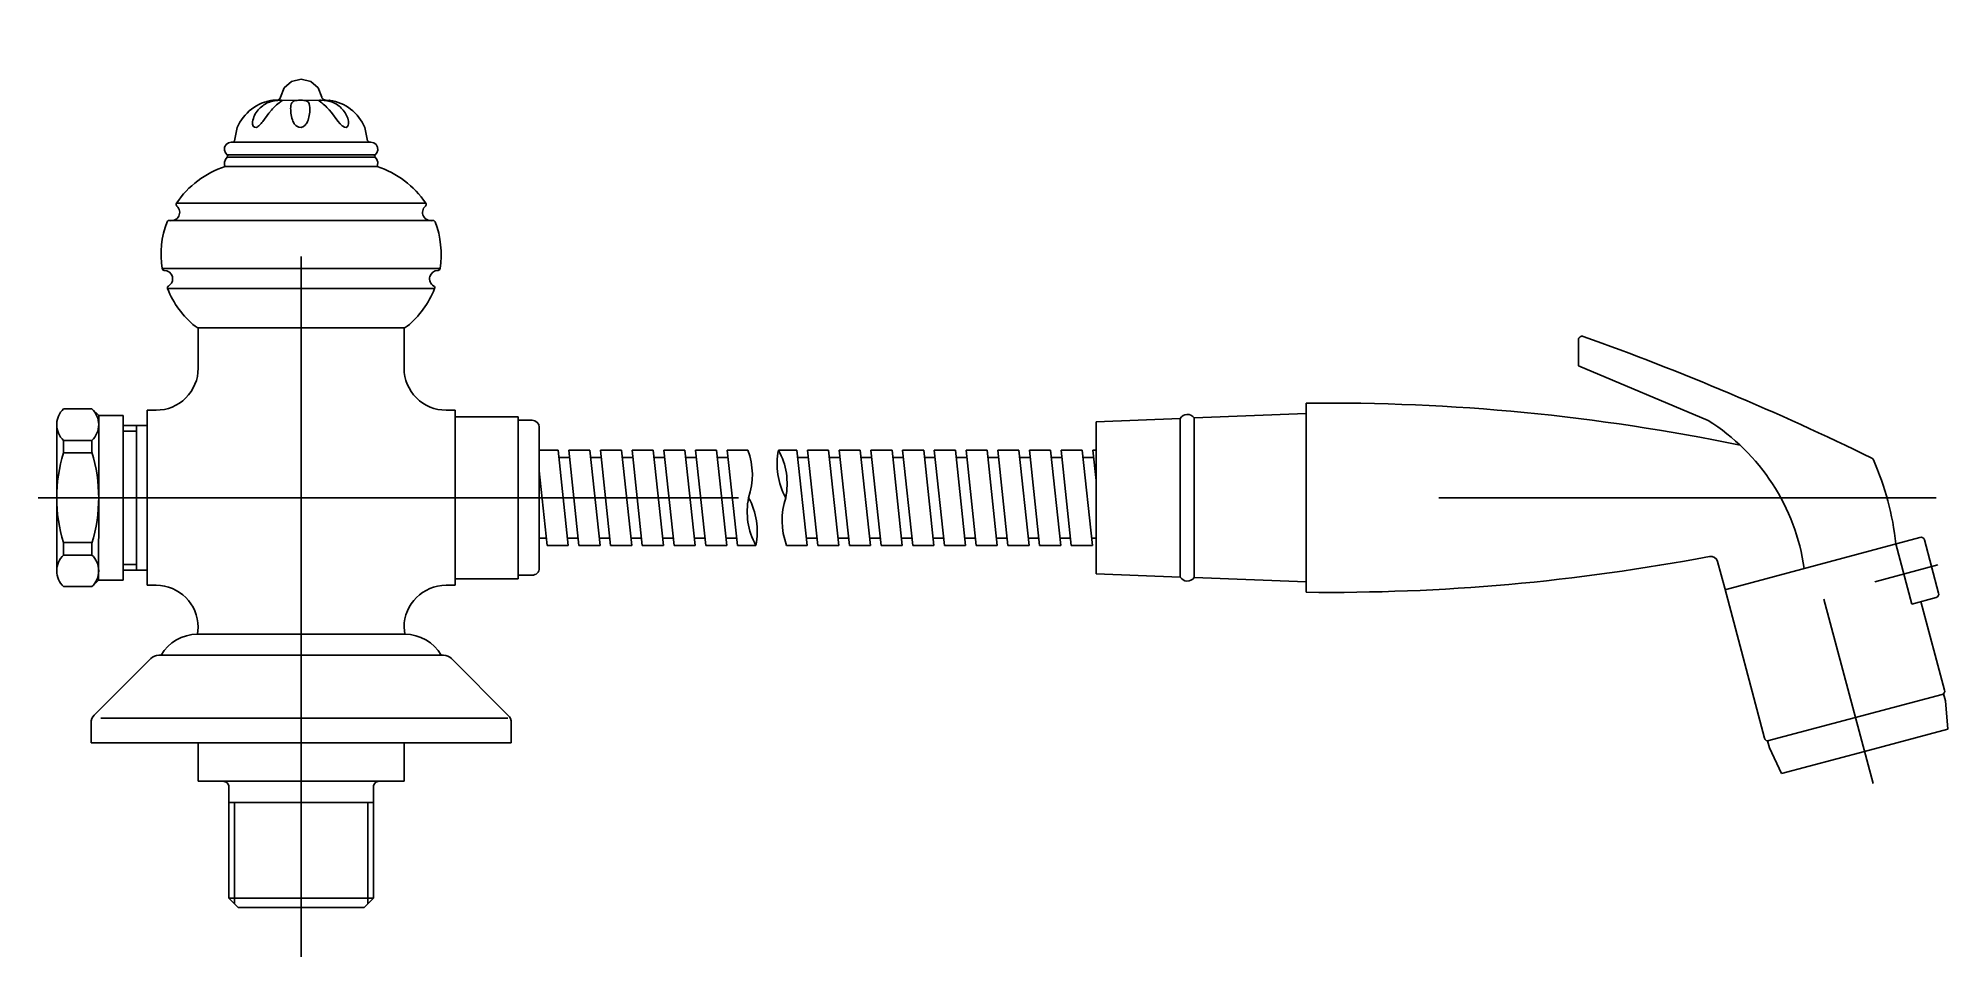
# Model space of a CAD drawing. Extents: x -405.764 to -405.491, y 0.269 to 0.4.
import ezdxf

# ---------------------------------------------------------------- set-up
doc = ezdxf.new("R2010")
doc.units = 0
doc.header["$LTSCALE"] = 0.2
doc.header["$MEASUREMENT"] = 0
doc.linetypes.add('AXES', pattern=[0.54, 0.3, -0.08, 0.08, -0.08])
doc.linetypes.add('CONTINU', pattern=[0])
doc.layers.get('0').update_dxf_attribs({"linetype": 'CONTINUOUS'})
doc.layers.add('DECA_EIXOS', color=5, linetype='AXES')

msp = doc.modelspace()

# ---------------------------------------------------------------- linework, layer by layer
at = {"linetype": 'CONTINU'}
for points in [[(-405.72607, 0.39452), (-405.72745, 0.39417), (-405.72849, 0.39326), (-405.72902, 0.39195)], [(-405.72607, 0.39452), (-405.72469, 0.39417), (-405.72365, 0.39326), (-405.72313, 0.39195)], [(-405.7301, 0.39149), (-405.72951, 0.39152)], [(-405.72969, 0.39151), (-405.72929, 0.39157)], [(-405.72902, 0.39195), (-405.72911, 0.39172), (-405.72928, 0.39157), (-405.72951, 0.39152)], [(-405.72951, 0.39152), (-405.72253, 0.39148)], [(-405.72286, 0.39158), (-405.72253, 0.39148)], [(-405.72286, 0.39158), (-405.72223, 0.39139)], [(-405.72273, 0.39147), (-405.72205, 0.39149)], [(-405.72194, 0.39148), (-405.72205, 0.39149)], [(-405.72155, 0.39142), (-405.72113, 0.39132)], [(-405.73557, 0.38571), (-405.73519, 0.38761)], [(-405.71696, 0.38761), (-405.71657, 0.38571)], [(-405.737, 0.38481), (-405.73703, 0.38438), (-405.73688, 0.38399), (-405.73662, 0.38369)], [(-405.73604, 0.38552), (-405.73646, 0.38542), (-405.73679, 0.38517), (-405.737, 0.38481)], [(-405.73604, 0.38552), (-405.7161, 0.38552)], [(-405.73577, 0.38552), (-405.73557, 0.38571)], [(-405.71657, 0.38571), (-405.71637, 0.38552)], [(-405.7161, 0.38552), (-405.71568, 0.38542), (-405.71535, 0.38517), (-405.71515, 0.38481)], [(-405.71515, 0.38481), (-405.71512, 0.38438), (-405.71526, 0.38399), (-405.71552, 0.38369)], [(-405.73662, 0.38335), (-405.73689, 0.38304), (-405.73703, 0.38265), (-405.737, 0.38223)], [(-405.737, 0.38223), (-405.73691, 0.38203)], [(-405.73691, 0.38203), (-405.71523, 0.38203)], [(-405.73662, 0.38369), (-405.71552, 0.38369)], [(-405.73662, 0.38369), (-405.73654, 0.38352)], [(-405.73662, 0.38335), (-405.73654, 0.38352)], [(-405.73662, 0.38335), (-405.71552, 0.38335)], [(-405.71561, 0.38352), (-405.71552, 0.38369)], [(-405.71561, 0.38352), (-405.71552, 0.38335)], [(-405.71552, 0.38335), (-405.71525, 0.38304), (-405.71512, 0.38265), (-405.71515, 0.38223)], [(-405.71515, 0.38223), (-405.71523, 0.38203)], [(-405.74386, 0.37678), (-405.70828, 0.37678)], [(-405.74522, 0.37413), (-405.74514, 0.37425)], [(-405.74514, 0.37425), (-405.74501, 0.37432)], [(-405.74501, 0.37432), (-405.70713, 0.37432)], [(-405.74487, 0.37432), (-405.70727, 0.37432)], [(-405.70713, 0.37432), (-405.70701, 0.37425)], [(-405.70701, 0.37425), (-405.70693, 0.37413)], [(-405.74592, 0.36745), (-405.70623, 0.36745)], [(-405.74514, 0.36459), (-405.70701, 0.36459)], [(-405.74077, 0.35323), (-405.74077, 0.35902)], [(-405.74057, 0.359), (-405.71157, 0.359)], [(-405.71137, 0.35323), (-405.71137, 0.35902)], [(-405.54368, 0.3573), (-405.54368, 0.35356)], [(-405.52518, 0.34577), (-405.54368, 0.35356)], [(-405.75999, 0.34743), (-405.75595, 0.34743)], [(-405.75595, 0.34743), (-405.75497, 0.34648)], [(-405.75497, 0.34648), (-405.75497, 0.3348)], [(-405.75497, 0.34648), (-405.75147, 0.34648)], [(-405.75147, 0.34506), (-405.75147, 0.34648)], [(-405.74807, 0.34723), (-405.74677, 0.34723)], [(-405.74807, 0.32223), (-405.74807, 0.34723)], [(-405.70537, 0.34723), (-405.70407, 0.34723)], [(-405.70407, 0.34506), (-405.70407, 0.34723)], [(-405.70407, 0.34629), (-405.69507, 0.34629)], [(-405.70407, 0.34629), (-405.70407, 0.32317)], [(-405.69507, 0.34629), (-405.69507, 0.32317)], [(-405.58257, 0.34674), (-405.59857, 0.34612)], [(-405.58257, 0.34823), (-405.58257, 0.32123)], [(-405.76097, 0.32428), (-405.76097, 0.34573)], [(-405.75147, 0.34506), (-405.74807, 0.34506)], [(-405.75147, 0.32298), (-405.75147, 0.34506)], [(-405.75147, 0.34426), (-405.74957, 0.34426)], [(-405.74957, 0.3244), (-405.74957, 0.34506)], [(-405.69507, 0.34579), (-405.69307, 0.34579)], [(-405.69507, 0.32573), (-405.69507, 0.34373)], [(-405.69207, 0.34479), (-405.69207, 0.32467)], [(-405.60057, 0.34605), (-405.61257, 0.34558)], [(-405.61257, 0.34558), (-405.61257, 0.32457)], [(-405.61257, 0.34558), (-405.61257, 0.32387)], [(-405.60057, 0.34605), (-405.60057, 0.34196)], [(-405.59857, 0.34612), (-405.59857, 0.34389)], [(-405.59857, 0.34389), (-405.59857, 0.32334)], [(-405.75999, 0.34291), (-405.75595, 0.34291)], [(-405.75999, 0.34291), (-405.75999, 0.34113)], [(-405.75999, 0.34113), (-405.75592, 0.34113)], [(-405.75595, 0.34291), (-405.75595, 0.34123)], [(-405.69207, 0.34153), (-405.68937, 0.34153)], [(-405.68937, 0.34153), (-405.68792, 0.32793)], [(-405.68786, 0.34153), (-405.68485, 0.34153)], [(-405.68786, 0.34153), (-405.68641, 0.32793)], [(-405.68485, 0.34153), (-405.68339, 0.32793)], [(-405.68334, 0.34153), (-405.68032, 0.34153)], [(-405.68334, 0.34153), (-405.68188, 0.32793)], [(-405.68032, 0.34153), (-405.67886, 0.32793)], [(-405.67881, 0.34153), (-405.67579, 0.34153)], [(-405.67881, 0.34153), (-405.67736, 0.32793)], [(-405.67579, 0.34153), (-405.67434, 0.32793)], [(-405.67429, 0.34153), (-405.67127, 0.34153)], [(-405.67429, 0.34153), (-405.67283, 0.32793)], [(-405.67127, 0.34153), (-405.66981, 0.32793)], [(-405.66976, 0.34153), (-405.66674, 0.34153)], [(-405.66976, 0.34153), (-405.66831, 0.32793)], [(-405.66674, 0.34153), (-405.66529, 0.32793)], [(-405.66523, 0.34153), (-405.6623, 0.34153)], [(-405.66523, 0.34153), (-405.66378, 0.32793)], [(-405.65528, 0.34153), (-405.65791, 0.34153)], [(-405.65382, 0.32793), (-405.65528, 0.34153)], [(-405.65075, 0.34153), (-405.65377, 0.34153)], [(-405.65231, 0.32793), (-405.65377, 0.34153)], [(-405.6493, 0.32793), (-405.65075, 0.34153)], [(-405.64623, 0.34153), (-405.64924, 0.34153)], [(-405.64779, 0.32793), (-405.64924, 0.34153)], [(-405.64477, 0.32793), (-405.64623, 0.34153)], [(-405.6417, 0.34153), (-405.64472, 0.34153)], [(-405.64326, 0.32793), (-405.64472, 0.34153)], [(-405.64025, 0.32793), (-405.6417, 0.34153)], [(-405.63717, 0.34153), (-405.64019, 0.34153)], [(-405.63874, 0.32793), (-405.64019, 0.34153)], [(-405.63572, 0.32793), (-405.63717, 0.34153)], [(-405.63265, 0.34153), (-405.63567, 0.34153)], [(-405.63421, 0.32793), (-405.63567, 0.34153)], [(-405.63119, 0.32793), (-405.63265, 0.34153)], [(-405.62969, 0.32793), (-405.63114, 0.34153)], [(-405.62812, 0.34153), (-405.63114, 0.34153)], [(-405.62667, 0.32793), (-405.62812, 0.34153)], [(-405.62516, 0.32793), (-405.62661, 0.34153)], [(-405.6236, 0.34153), (-405.62661, 0.34153)], [(-405.62214, 0.32793), (-405.6236, 0.34153)], [(-405.61907, 0.34153), (-405.62209, 0.34153)], [(-405.62063, 0.32793), (-405.62209, 0.34153)], [(-405.61762, 0.32793), (-405.61907, 0.34153)], [(-405.61455, 0.34153), (-405.61756, 0.34153)], [(-405.61611, 0.32793), (-405.61756, 0.34153)], [(-405.61309, 0.32793), (-405.61455, 0.34153)], [(-405.61257, 0.34153), (-405.61304, 0.34153)], [(-405.61257, 0.33717), (-405.61304, 0.34153)], [(-405.60057, 0.34196), (-405.60057, 0.32341)], [(-405.69207, 0.33857), (-405.69093, 0.32793)], [(-405.68926, 0.34049), (-405.68775, 0.34049)], [(-405.68473, 0.34049), (-405.68323, 0.34049)], [(-405.68021, 0.34049), (-405.6787, 0.34049)], [(-405.67568, 0.34049), (-405.67417, 0.34049)], [(-405.67116, 0.34049), (-405.66965, 0.34049)], [(-405.66663, 0.34049), (-405.66512, 0.34049)], [(-405.65366, 0.34049), (-405.65517, 0.34049)], [(-405.64913, 0.34049), (-405.65064, 0.34049)], [(-405.64461, 0.34049), (-405.64612, 0.34049)], [(-405.64008, 0.34049), (-405.64159, 0.34049)], [(-405.63556, 0.34049), (-405.63706, 0.34049)], [(-405.63103, 0.34049), (-405.63254, 0.34049)], [(-405.6265, 0.34049), (-405.62801, 0.34049)], [(-405.62198, 0.34049), (-405.62349, 0.34049)], [(-405.61745, 0.34049), (-405.61896, 0.34049)], [(-405.61293, 0.34049), (-405.61444, 0.34049)], [(-405.755, 0.32298), (-405.75497, 0.3348)], [(-405.75999, 0.32833), (-405.75592, 0.32833)], [(-405.75999, 0.32655), (-405.75999, 0.32833)], [(-405.75595, 0.32655), (-405.75595, 0.32822)], [(-405.69207, 0.32896), (-405.69104, 0.32896)], [(-405.69093, 0.32793), (-405.68792, 0.32793)], [(-405.68803, 0.32896), (-405.68652, 0.32896)], [(-405.68641, 0.32793), (-405.68339, 0.32793)], [(-405.6835, 0.32896), (-405.68199, 0.32896)], [(-405.68188, 0.32793), (-405.67886, 0.32793)], [(-405.67898, 0.32896), (-405.67747, 0.32896)], [(-405.67736, 0.32793), (-405.67434, 0.32793)], [(-405.67445, 0.32896), (-405.67294, 0.32896)], [(-405.67283, 0.32793), (-405.66981, 0.32793)], [(-405.66992, 0.32896), (-405.66842, 0.32896)], [(-405.66831, 0.32793), (-405.66529, 0.32793)], [(-405.6654, 0.32896), (-405.66389, 0.32896)], [(-405.66378, 0.32793), (-405.66115, 0.32793)], [(-405.65382, 0.32793), (-405.65675, 0.32793)], [(-405.65242, 0.32896), (-405.65393, 0.32896)], [(-405.6493, 0.32793), (-405.65231, 0.32793)], [(-405.6479, 0.32896), (-405.64941, 0.32896)], [(-405.64477, 0.32793), (-405.64779, 0.32793)], [(-405.64337, 0.32896), (-405.64488, 0.32896)], [(-405.64025, 0.32793), (-405.64326, 0.32793)], [(-405.63885, 0.32896), (-405.64036, 0.32896)], [(-405.63572, 0.32793), (-405.63874, 0.32793)], [(-405.63432, 0.32896), (-405.63583, 0.32896)], [(-405.63119, 0.32793), (-405.63421, 0.32793)], [(-405.6298, 0.32896), (-405.6313, 0.32896)], [(-405.62667, 0.32793), (-405.62969, 0.32793)], [(-405.62527, 0.32896), (-405.62678, 0.32896)], [(-405.62214, 0.32793), (-405.62516, 0.32793)], [(-405.62074, 0.32896), (-405.62225, 0.32896)], [(-405.61762, 0.32793), (-405.62063, 0.32793)], [(-405.61622, 0.32896), (-405.61773, 0.32896)], [(-405.61309, 0.32793), (-405.61611, 0.32793)], [(-405.61257, 0.32896), (-405.6132, 0.32896)], [(-405.52279, 0.3216), (-405.49493, 0.32907)], [(-405.49838, 0.32814), (-405.49608, 0.31955)], [(-405.49431, 0.32872), (-405.49227, 0.32109)], [(-405.75999, 0.32655), (-405.75595, 0.32655)], [(-405.75147, 0.3252), (-405.74957, 0.3252)], [(-405.52382, 0.32563), (-405.5228, 0.32183)], [(-405.75999, 0.32203), (-405.75595, 0.32203)], [(-405.75595, 0.32203), (-405.755, 0.32298)], [(-405.755, 0.32298), (-405.75147, 0.32298)], [(-405.75147, 0.3244), (-405.74807, 0.3244)], [(-405.74807, 0.32223), (-405.74677, 0.32223)], [(-405.70537, 0.32223), (-405.70407, 0.32223)], [(-405.70407, 0.32223), (-405.70407, 0.3244)], [(-405.70407, 0.32317), (-405.69507, 0.32317)], [(-405.69507, 0.32367), (-405.69307, 0.32367)], [(-405.61257, 0.32387), (-405.60057, 0.32341)], [(-405.59857, 0.32334), (-405.58257, 0.32272)], [(-405.5228, 0.32183), (-405.51711, 0.30038)], [(-405.49608, 0.31955), (-405.49262, 0.32047)], [(-405.4948, 0.31989), (-405.49141, 0.30726)], [(-405.74088, 0.31523), (-405.74077, 0.31623)], [(-405.74088, 0.31523), (-405.71127, 0.31523)], [(-405.71127, 0.31523), (-405.71137, 0.31623)], [(-405.7556, 0.3037), (-405.74754, 0.31176)], [(-405.74641, 0.31223), (-405.70573, 0.31223)], [(-405.69654, 0.3037), (-405.7046, 0.31176)], [(-405.49177, 0.30665), (-405.5167, 0.30001)], [(-405.49158, 0.30674), (-405.49131, 0.30574)], [(-405.49131, 0.30574), (-405.49096, 0.30169)], [(-405.75466, 0.30323), (-405.69654, 0.30323)], [(-405.75607, 0.29973), (-405.75607, 0.30257)], [(-405.69607, 0.29973), (-405.69607, 0.30257)], [(-405.5167, 0.30001), (-405.51643, 0.29901)], [(-405.50284, 0.29851), (-405.49096, 0.30169)], [(-405.75607, 0.29973), (-405.69607, 0.29973)], [(-405.74077, 0.29423), (-405.74077, 0.29973)], [(-405.71137, 0.29423), (-405.71137, 0.29973)], [(-405.51643, 0.29901), (-405.51471, 0.29533)], [(-405.50284, 0.29851), (-405.51471, 0.29533)], [(-405.74077, 0.29423), (-405.71137, 0.29423)], [(-405.7364, 0.27756), (-405.7364, 0.29343)], [(-405.71574, 0.27756), (-405.71574, 0.29343)], [(-405.7364, 0.29123), (-405.71654, 0.29123)], [(-405.7356, 0.27676), (-405.7356, 0.29123)], [(-405.71654, 0.29123), (-405.71574, 0.29123)], [(-405.71654, 0.27676), (-405.71654, 0.29123)], [(-405.7364, 0.27756), (-405.71574, 0.27756)], [(-405.7364, 0.27756), (-405.73507, 0.27623)], [(-405.73507, 0.27623), (-405.71707, 0.27623)], [(-405.71707, 0.27623), (-405.71574, 0.27756)]]:
    msp.add_lwpolyline(points, dxfattribs=at)
for points in [[(-405.73519, 0.38761, -0.123176), (-405.73315, 0.39023, -0.137461), (-405.7301, 0.39149)], [(-405.73251, 0.38761), (-405.73275, 0.38763), (-405.7329, 0.38777, -0.157475), (-405.733, 0.38843, -0.14129), (-405.7322, 0.39011, -0.116272), (-405.73079, 0.39115, -0.104781), (-405.72891, 0.39149)], [(-405.73251, 0.38761, 0.1193), (-405.73199, 0.38795, 0.035081), (-405.73156, 0.38845), (-405.73069, 0.38963), (-405.73031, 0.3901, -0.066094), (-405.72877, 0.39144), (-405.72891, 0.39149)], [(-405.73101, 0.3913, -0.034675), (-405.73026, 0.39147)], [(-405.72607, 0.38761), (-405.72641, 0.38763), (-405.7267, 0.38777, -0.110914), (-405.72713, 0.38827, -0.122108), (-405.72756, 0.39011, -0.086214), (-405.72747, 0.39093, -0.154265), (-405.72722, 0.3913, -0.115141), (-405.72685, 0.39145, -0.052497), (-405.72607, 0.39149)], [(-405.72607, 0.38761), (-405.72574, 0.38774), (-405.7255, 0.38794, 0.081278), (-405.72516, 0.38845, 0.103497), (-405.72483, 0.39023, 0.155917), (-405.72504, 0.3912, 0.115129), (-405.72533, 0.3914, 0.07419), (-405.72607, 0.39149)], [(-405.71962, 0.38761), (-405.71988, 0.38763), (-405.72013, 0.38777, -0.04887), (-405.7205, 0.38812), (-405.72084, 0.38853), (-405.72175, 0.38975), (-405.72205, 0.39011, 0.066823), (-405.72351, 0.39139), (-405.72343, 0.39149), (-405.72322, 0.39149)], [(-405.71962, 0.38761), (-405.71943, 0.38774), (-405.71933, 0.38794, 0.138936), (-405.71935, 0.38872, 0.124256), (-405.72019, 0.39023, 0.115447), (-405.72159, 0.3912, 0.090884), (-405.72322, 0.39149)], [(-405.72313, 0.39195, 0.239332), (-405.72286, 0.39158)], [(-405.71696, 0.38761, 0.123177), (-405.719, 0.39023, 0.131832), (-405.72194, 0.39148)], [(-405.73691, 0.38203, 0.169803), (-405.74386, 0.37678)], [(-405.70828, 0.37678, 0.169803), (-405.71523, 0.38203)], [(-405.74487, 0.37432, 0.770843), (-405.74381, 0.37639)], [(-405.74386, 0.37678, 0.372533), (-405.74381, 0.37639)], [(-405.70833, 0.37639, 0.770812), (-405.70727, 0.37432)], [(-405.70833, 0.37639, 0.372534), (-405.70828, 0.37678)], [(-405.74522, 0.37413, 0.129369), (-405.74592, 0.36745)], [(-405.70623, 0.36745, 0.129369), (-405.70693, 0.37413)], [(-405.74592, 0.36745, 0.373881), (-405.74562, 0.3672)], [(-405.74501, 0.36496, 0.770885), (-405.74562, 0.3672)], [(-405.70652, 0.3672, 0.770864), (-405.70713, 0.36496)], [(-405.70652, 0.3672, 0.372446), (-405.70623, 0.36745)], [(-405.74501, 0.36496, 0.372448), (-405.74514, 0.36459)], [(-405.74514, 0.36459, 0.128113), (-405.7412, 0.35922)], [(-405.71094, 0.35922, 0.128112), (-405.70701, 0.36459)], [(-405.70701, 0.36459, 0.372386), (-405.70713, 0.36496)], [(-405.7412, 0.35922, 0.171554), (-405.74057, 0.359)], [(-405.71157, 0.359, 0.171561), (-405.71094, 0.35922)], [(-405.54301, 0.35777, 0.518806), (-405.54368, 0.3573)], [(-405.50183, 0.34039, 0.027962), (-405.54301, 0.35777)], [(-405.74677, 0.34723, 0.414217), (-405.74077, 0.35323)], [(-405.71137, 0.35323, 0.414215), (-405.70537, 0.34723)], [(-405.75999, 0.34743, 0.434036), (-405.75999, 0.34291)], [(-405.75595, 0.34291, 0.434042), (-405.75595, 0.34743)], [(-405.59857, 0.34612, 0.537395), (-405.60057, 0.34605)], [(-405.52061, 0.34224, 0.053816), (-405.58257, 0.34823)], [(-405.69207, 0.34479, 0.413796), (-405.69307, 0.34579)], [(-405.51146, 0.32464, 0.220119), (-405.52518, 0.34577)], [(-405.75999, 0.34113, 0.0762), (-405.76097, 0.33473)], [(-405.75497, 0.33466, 0.075869), (-405.75595, 0.34123)], [(-405.66218, 0.33473, 0.175194), (-405.6623, 0.34153)], [(-405.65791, 0.34153, 0.177305), (-405.65688, 0.33473)], [(-405.65688, 0.33473, 0.177305), (-405.65791, 0.34153)], [(-405.50159, 0.34014, 0.176367), (-405.50183, 0.34039)], [(-405.49838, 0.32814, 0.078097), (-405.50159, 0.34014)], [(-405.76097, 0.33473, 0.076221), (-405.75999, 0.32833)], [(-405.75595, 0.32822, 0.075869), (-405.75497, 0.3348)], [(-405.66218, 0.33473, 0.177305), (-405.66115, 0.32793)], [(-405.66115, 0.32793, 0.177305), (-405.66218, 0.33473)], [(-405.65688, 0.33473, 0.175194), (-405.65675, 0.32793)], [(-405.49431, 0.32872, 0.414205), (-405.49493, 0.32907)], [(-405.75999, 0.32655, 0.434035), (-405.75999, 0.32203)], [(-405.75595, 0.32203, 0.434035), (-405.75595, 0.32655)], [(-405.69307, 0.32367, 0.414401), (-405.69207, 0.32467)], [(-405.58257, 0.32123, 0.049978), (-405.52497, 0.32635)], [(-405.52382, 0.32563, 0.39292), (-405.52497, 0.32635)], [(-405.74077, 0.31623, 0.414212), (-405.74677, 0.32223)], [(-405.70537, 0.32223, 0.414213), (-405.71137, 0.31623)], [(-405.60057, 0.32341, 0.537394), (-405.59857, 0.32334)], [(-405.49262, 0.32047, 0.414204), (-405.49227, 0.32109)], [(-405.74088, 0.31523, 0.267943), (-405.74607, 0.31223)], [(-405.70607, 0.31223, 0.267943), (-405.71127, 0.31523)], [(-405.74641, 0.31223, 0.198917), (-405.74754, 0.31176)], [(-405.7046, 0.31176, 0.19891), (-405.70573, 0.31223)], [(-405.49177, 0.30665, 0.414213), (-405.49141, 0.30726)], [(-405.7556, 0.3037, 0.198534), (-405.75607, 0.30257)], [(-405.69607, 0.30257, 0.198535), (-405.69654, 0.3037)], [(-405.51711, 0.30038, 0.415643), (-405.51649, 0.30002)], [(-405.7364, 0.29343, 0.414245), (-405.7372, 0.29423)], [(-405.71494, 0.29423, 0.414238), (-405.71574, 0.29343)]]:
    msp.add_lwpolyline(points, format="xyb", dxfattribs=at)
at = {"layer": 'DECA_EIXOS'}
for points in [[(-405.72607, 0.26917), (-405.72607, 0.40036)], [(-405.76361, 0.33473), (-405.49264, 0.33473)], [(-405.50137, 0.32274), (-405.49236, 0.32515)], [(-405.50866, 0.32024), (-405.50161, 0.29392)]]:
    msp.add_lwpolyline(points, dxfattribs=at)

doc.saveas('drawing.dxf')
